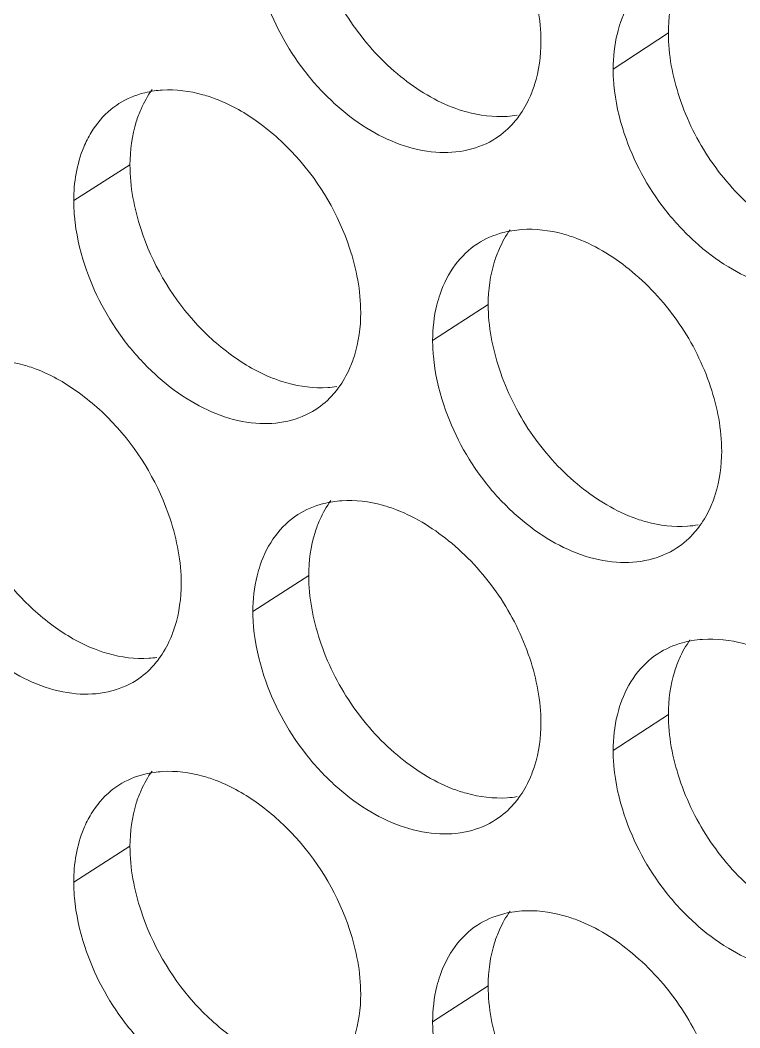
# Model space of a CAD drawing. Header units: millimetres. Extents: x 1177 to 4147, y 93 to 2194.
# Drawn here: x 2631.35 to 2639.66, y 892.32 to 903.97 of the extents above; entities that cross this region are included whole.
import ezdxf

# ---------------------------------------------------------------- set-up
doc = ezdxf.new("R2010")
doc.units = ezdxf.units.MM
doc.header["$LTSCALE"] = 0.1
doc.layers.get('0').update_dxf_attribs({"lineweight": 13})
doc.layers.add('标注', color=251, linetype='Continuous', lineweight=9)

# ---------------------------------------------------------------- blocks, each defined once
blk = doc.blocks.new('02')
at = {"layer": '标注'}
for p, q in [((4538.893, 882.441), (4537.982, 881.845)), ((4530.01, 880.263), (4529.082, 879.673)), ((4530.01, 880.263), (4529.082, 879.673)), ((4535.921, 877.958), (4535.004, 877.364)), ((4535.921, 877.958), (4535.004, 877.364)), ((4532.96, 873.482), (4532.038, 872.89)), ((4538.893, 871.191), (4537.982, 870.595)), ((4530.01, 869.013), (4529.082, 868.423)), ((4535.921, 866.708), (4535.004, 866.114))]:
    blk.add_line(p, q, dxfattribs=at)
for centre, radius, start, end in [((4530.65, 879.79), 1.711, 93.6161, 98.0527), ((4530.65, 879.79), 1.711, 93.6161, 98.0527), ((4536.12, 882.774), 1.714, 273.8238, 279.3262), ((4536.59, 877.472), 1.727, 93.8472, 99.2713), ((4536.59, 877.472), 1.727, 93.8472, 99.2713), ((4533.162, 878.289), 1.705, 273.7086, 278.7138), ((4533.162, 878.289), 1.705, 273.7086, 278.7138), ((4533.615, 873.003), 1.719, 93.732, 98.663), ((4539.089, 876.016), 1.722, 273.9384, 279.9366), ((4539.089, 876.016), 1.722, 273.9384, 279.9366), ((4539.577, 870.699), 1.735, 93.9617, 99.8775), ((4530.215, 873.811), 1.697, 273.5926, 278.0992), ((4530.65, 868.54), 1.711, 93.6161, 98.0527), ((4536.12, 871.524), 1.714, 273.8238, 279.3262), ((4536.59, 866.222), 1.727, 93.8472, 99.2713)]:
    blk.add_arc(centre, radius, start, end, dxfattribs=at)
for points, knots in [([(4536.79, 882.302), (4536.79, 882.662), (4536.645, 883.41), (4536.137, 884.435), (4535.377, 885.283), (4534.741, 885.689), (4534.41, 885.817)], [0, 0, 0, 0, 0.242263, 0.502569, 0.761592, 1, 1, 1, 1]), ([(4532.96, 884.732), (4532.96, 884.372), (4533.104, 883.624), (4533.608, 882.598), (4534.364, 881.748), (4534.999, 881.342), (4535.328, 881.214)], [0, 0, 0, 0, 0.242567, 0.503029, 0.761892, 1, 1, 1, 1]), ([(4538.719, 883.442), (4538.578, 883.349), (4538.322, 883.1), (4538.163, 882.783), (4538.104, 882.613)], [0, 0, 0, 0, 0.48481, 1, 1, 1, 1]), ([(4539.077, 883.365), (4539.047, 883.297), (4538.936, 883.001), (4538.893, 882.682), (4538.893, 882.441)], [0, 0, 0, 0, 0.237139, 1, 1, 1, 1]), ([(4532.221, 883.076), (4532.37, 882.622), (4532.714, 881.974), (4533.356, 881.277), (4534.041, 880.743), (4534.827, 880.434), (4535.582, 880.48), (4535.909, 880.613), (4536.049, 880.704)], [0, 0, 0, 0, 0.282632, 0.423473, 0.558313, 0.796079, 0.901055, 1, 1, 1, 1]), ([(4538.104, 882.613), (4538.084, 882.554), (4538.01, 882.305), (4537.982, 882.043), (4537.982, 881.845)], [0, 0, 0, 0, 0.239305, 1, 1, 1, 1]), ([(4538.893, 882.441), (4538.893, 882.081), (4539.037, 881.334), (4539.546, 880.309), (4540.308, 879.463), (4540.946, 879.061), (4541.278, 878.935)], [0, 0, 0, 0, 0.242248, 0.5024, 0.761305, 1, 1, 1, 1]), ([(4536.606, 881.379), (4536.636, 881.447), (4536.747, 881.743), (4536.79, 882.062), (4536.79, 882.302)], [0, 0, 0, 0, 0.237083, 1, 1, 1, 1]), ([(4537.982, 881.845), (4537.982, 881.759), (4537.999, 881.398), (4538.079, 881.042), (4538.166, 880.782)], [0, 0, 0, 0, 0.239586, 1, 1, 1, 1]), ([(4530.41, 881.484), (4530.357, 881.477), (4530.153, 881.438), (4529.957, 881.357), (4529.827, 881.274)], [0, 0, 0, 0, 0.256503, 1, 1, 1, 1]), ([(4530.41, 881.484), (4530.357, 881.477), (4530.153, 881.438), (4529.957, 881.357), (4529.827, 881.274)], [0, 0, 0, 0, 0.256503, 1, 1, 1, 1]), ([(4531.446, 881.344), (4531.37, 881.374), (4531.079, 881.472), (4530.767, 881.512), (4530.542, 881.498)], [0, 0, 0, 0, 0.264979, 1, 1, 1, 1]), ([(4531.446, 881.344), (4531.37, 881.374), (4531.079, 881.472), (4530.767, 881.512), (4530.542, 881.498)], [0, 0, 0, 0, 0.264979, 1, 1, 1, 1]), ([(4529.827, 881.274), (4529.781, 881.245), (4529.602, 881.115), (4529.457, 880.941), (4529.37, 880.798)], [0, 0, 0, 0, 0.246085, 1, 1, 1, 1]), ([(4529.827, 881.274), (4529.781, 881.245), (4529.602, 881.115), (4529.457, 880.941), (4529.37, 880.798)], [0, 0, 0, 0, 0.246085, 1, 1, 1, 1]), ([(4533.817, 877.824), (4533.817, 878.184), (4533.637, 879.123), (4533.002, 880.211), (4532.168, 880.973), (4531.69, 881.249), (4531.446, 881.344)], [0, 0, 0, 0, 0.242644, 0.632801, 0.82359, 1, 1, 1, 1]), ([(4533.817, 877.824), (4533.817, 878.184), (4533.637, 879.123), (4533.002, 880.211), (4532.168, 880.973), (4531.69, 881.249), (4531.446, 881.344)], [0, 0, 0, 0, 0.242644, 0.632801, 0.82359, 1, 1, 1, 1]), ([(4530.192, 881.185), (4530.162, 881.117), (4530.052, 880.822), (4530.01, 880.503), (4530.01, 880.263)], [0, 0, 0, 0, 0.236699, 1, 1, 1, 1]), ([(4530.192, 881.185), (4530.162, 881.117), (4530.052, 880.822), (4530.01, 880.503), (4530.01, 880.263)], [0, 0, 0, 0, 0.236699, 1, 1, 1, 1]), ([(4535.328, 881.214), (4535.404, 881.185), (4535.696, 881.088), (4536.009, 881.049), (4536.234, 881.064)], [0, 0, 0, 0, 0.264601, 1, 1, 1, 1]), ([(4536.049, 880.704), (4536.159, 880.776), (4536.293, 880.894), (4536.402, 881.032), (4536.428, 881.069)], [0, 0, 0, 0, 0.74529, 1, 1, 1, 1]), ([(4529.37, 880.798), (4529.323, 880.721), (4529.148, 880.371), (4529.082, 879.972), (4529.082, 879.673)], [0, 0, 0, 0, 0.23391, 1, 1, 1, 1]), ([(4529.37, 880.798), (4529.323, 880.721), (4529.148, 880.371), (4529.082, 879.972), (4529.082, 879.673)], [0, 0, 0, 0, 0.23391, 1, 1, 1, 1]), ([(4538.166, 880.782), (4538.317, 880.327), (4538.665, 879.679), (4539.314, 878.984), (4540.007, 878.453), (4540.802, 878.15), (4541.563, 878.204), (4541.891, 878.342), (4542.032, 878.435)], [0, 0, 0, 0, 0.281854, 0.422466, 0.557209, 0.795252, 0.900604, 1, 1, 1, 1]), ([(4530.01, 880.263), (4530.01, 879.902), (4530.189, 878.964), (4530.818, 877.874), (4531.649, 877.111), (4532.126, 876.834), (4532.37, 876.739)], [0, 0, 0, 0, 0.242946, 0.633213, 0.82381, 1, 1, 1, 1]), ([(4530.01, 880.263), (4530.01, 879.902), (4530.189, 878.964), (4530.818, 877.874), (4531.649, 877.111), (4532.126, 876.834), (4532.37, 876.739)], [0, 0, 0, 0, 0.242946, 0.633213, 0.82381, 1, 1, 1, 1]), ([(4529.082, 879.673), (4529.082, 879.587), (4529.1, 879.226), (4529.179, 878.869), (4529.265, 878.608)], [0, 0, 0, 0, 0.239466, 1, 1, 1, 1]), ([(4529.082, 879.673), (4529.082, 879.587), (4529.1, 879.226), (4529.179, 878.869), (4529.265, 878.608)], [0, 0, 0, 0, 0.239466, 1, 1, 1, 1]), ([(4536.312, 879.177), (4536.261, 879.169), (4536.062, 879.126), (4535.871, 879.044), (4535.744, 878.962)], [0, 0, 0, 0, 0.256076, 1, 1, 1, 1]), ([(4536.312, 879.177), (4536.261, 879.169), (4536.062, 879.126), (4535.871, 879.044), (4535.744, 878.962)], [0, 0, 0, 0, 0.256076, 1, 1, 1, 1]), ([(4537.385, 879.047), (4537.309, 879.076), (4537.016, 879.173), (4536.701, 879.211), (4536.474, 879.196)], [0, 0, 0, 0, 0.264681, 1, 1, 1, 1]), ([(4537.385, 879.047), (4537.309, 879.076), (4537.016, 879.173), (4536.701, 879.211), (4536.474, 879.196)], [0, 0, 0, 0, 0.264681, 1, 1, 1, 1]), ([(4535.744, 878.962), (4535.602, 878.87), (4535.344, 878.62), (4535.185, 878.301), (4535.126, 878.131)], [0, 0, 0, 0, 0.484433, 1, 1, 1, 1]), ([(4535.744, 878.962), (4535.602, 878.87), (4535.344, 878.62), (4535.185, 878.301), (4535.126, 878.131)], [0, 0, 0, 0, 0.484433, 1, 1, 1, 1]), ([(4539.773, 875.537), (4539.773, 875.897), (4539.628, 876.645), (4539.118, 877.669), (4538.355, 878.516), (4537.717, 878.92), (4537.385, 879.047)], [0, 0, 0, 0, 0.242103, 0.502254, 0.761298, 1, 1, 1, 1]), ([(4539.773, 875.537), (4539.773, 875.897), (4539.628, 876.645), (4539.118, 877.669), (4538.355, 878.516), (4537.717, 878.92), (4537.385, 879.047)], [0, 0, 0, 0, 0.242103, 0.502254, 0.761298, 1, 1, 1, 1]), ([(4536.105, 878.882), (4536.074, 878.813), (4535.964, 878.518), (4535.921, 878.199), (4535.921, 877.958)], [0, 0, 0, 0, 0.236993, 1, 1, 1, 1]), ([(4536.105, 878.882), (4536.074, 878.813), (4535.964, 878.518), (4535.921, 878.199), (4535.921, 877.958)], [0, 0, 0, 0, 0.236993, 1, 1, 1, 1]), ([(4529.265, 878.608), (4529.413, 878.155), (4529.755, 877.508), (4530.393, 876.809), (4531.074, 876.274), (4531.856, 875.961), (4532.608, 876.003), (4532.934, 876.134), (4533.074, 876.224)], [0, 0, 0, 0, 0.283024, 0.423982, 0.55887, 0.796498, 0.901283, 1, 1, 1, 1]), ([(4529.265, 878.608), (4529.413, 878.155), (4529.755, 877.508), (4530.393, 876.809), (4531.074, 876.274), (4531.856, 875.961), (4532.608, 876.003), (4532.934, 876.134), (4533.074, 876.224)], [0, 0, 0, 0, 0.283024, 0.423982, 0.55887, 0.796498, 0.901283, 1, 1, 1, 1]), ([(4535.126, 878.131), (4535.106, 878.072), (4535.033, 877.823), (4535.004, 877.562), (4535.004, 877.364)], [0, 0, 0, 0, 0.239208, 1, 1, 1, 1]), ([(4535.126, 878.131), (4535.106, 878.072), (4535.033, 877.823), (4535.004, 877.562), (4535.004, 877.364)], [0, 0, 0, 0, 0.239208, 1, 1, 1, 1]), ([(4535.921, 877.958), (4535.921, 877.598), (4536.065, 876.85), (4536.572, 875.825), (4537.331, 874.977), (4537.967, 874.573), (4538.298, 874.446)], [0, 0, 0, 0, 0.242407, 0.502714, 0.761597, 1, 1, 1, 1]), ([(4535.921, 877.958), (4535.921, 877.598), (4536.065, 876.85), (4536.572, 875.825), (4537.331, 874.977), (4537.967, 874.573), (4538.298, 874.446)], [0, 0, 0, 0, 0.242407, 0.502714, 0.761597, 1, 1, 1, 1]), ([(4533.633, 876.901), (4533.664, 876.97), (4533.774, 877.265), (4533.817, 877.584), (4533.817, 877.824)], [0, 0, 0, 0, 0.236936, 1, 1, 1, 1]), ([(4533.633, 876.901), (4533.664, 876.97), (4533.774, 877.265), (4533.817, 877.584), (4533.817, 877.824)], [0, 0, 0, 0, 0.236936, 1, 1, 1, 1]), ([(4535.004, 877.364), (4535.004, 877.278), (4535.022, 876.917), (4535.102, 876.561), (4535.188, 876.3)], [0, 0, 0, 0, 0.239546, 1, 1, 1, 1]), ([(4535.004, 877.364), (4535.004, 877.278), (4535.022, 876.917), (4535.102, 876.561), (4535.188, 876.3)], [0, 0, 0, 0, 0.239546, 1, 1, 1, 1]), ([(4528.493, 876.879), (4528.417, 876.909), (4528.127, 877.007), (4527.816, 877.048), (4527.592, 877.034)], [0, 0, 0, 0, 0.265131, 1, 1, 1, 1]), ([(4530.855, 873.353), (4530.855, 873.713), (4530.675, 874.652), (4530.044, 875.741), (4529.212, 876.505), (4528.736, 876.783), (4528.493, 876.879)], [0, 0, 0, 0, 0.242804, 0.633144, 0.823843, 1, 1, 1, 1]), ([(4532.37, 876.739), (4532.445, 876.71), (4532.736, 876.612), (4533.048, 876.573), (4533.272, 876.588)], [0, 0, 0, 0, 0.264749, 1, 1, 1, 1]), ([(4532.37, 876.739), (4532.445, 876.71), (4532.736, 876.612), (4533.048, 876.573), (4533.272, 876.588)], [0, 0, 0, 0, 0.264749, 1, 1, 1, 1]), ([(4533.074, 876.224), (4533.184, 876.295), (4533.317, 876.413), (4533.426, 876.55), (4533.452, 876.586)], [0, 0, 0, 0, 0.745243, 1, 1, 1, 1]), ([(4533.074, 876.224), (4533.184, 876.295), (4533.317, 876.413), (4533.426, 876.55), (4533.452, 876.586)], [0, 0, 0, 0, 0.745243, 1, 1, 1, 1]), ([(4535.188, 876.3), (4535.338, 875.846), (4535.684, 875.198), (4536.329, 874.502), (4537.019, 873.97), (4537.809, 873.663), (4538.567, 873.713), (4538.895, 873.849), (4539.035, 873.941)], [0, 0, 0, 0, 0.282242, 0.422968, 0.557759, 0.795664, 0.900828, 1, 1, 1, 1]), ([(4535.188, 876.3), (4535.338, 875.846), (4535.684, 875.198), (4536.329, 874.502), (4537.019, 873.97), (4537.809, 873.663), (4538.567, 873.713), (4538.895, 873.849), (4539.035, 873.941)], [0, 0, 0, 0, 0.282242, 0.422968, 0.557759, 0.795664, 0.900828, 1, 1, 1, 1]), ([(4527.071, 875.8), (4527.071, 875.44), (4527.249, 874.502), (4527.876, 873.41), (4528.704, 872.645), (4529.179, 872.367), (4529.422, 872.271)], [0, 0, 0, 0, 0.243106, 0.633556, 0.824063, 1, 1, 1, 1]), ([(4539.589, 874.614), (4539.619, 874.682), (4539.73, 874.978), (4539.773, 875.297), (4539.773, 875.537)], [0, 0, 0, 0, 0.23723, 1, 1, 1, 1]), ([(4539.589, 874.614), (4539.619, 874.682), (4539.73, 874.978), (4539.773, 875.297), (4539.773, 875.537)], [0, 0, 0, 0, 0.23723, 1, 1, 1, 1]), ([(4533.356, 874.702), (4533.304, 874.694), (4533.102, 874.654), (4532.909, 874.572), (4532.78, 874.49)], [0, 0, 0, 0, 0.256287, 1, 1, 1, 1]), ([(4534.41, 874.567), (4534.334, 874.597), (4534.042, 874.694), (4533.729, 874.733), (4533.503, 874.718)], [0, 0, 0, 0, 0.264829, 1, 1, 1, 1]), ([(4532.78, 874.49), (4532.637, 874.398), (4532.377, 874.147), (4532.218, 873.827), (4532.159, 873.655)], [0, 0, 0, 0, 0.484049, 1, 1, 1, 1]), ([(4536.79, 871.052), (4536.79, 871.412), (4536.645, 872.16), (4536.137, 873.185), (4535.377, 874.033), (4534.741, 874.439), (4534.41, 874.567)], [0, 0, 0, 0, 0.242263, 0.502569, 0.761592, 1, 1, 1, 1]), ([(4538.298, 874.446), (4538.374, 874.417), (4538.667, 874.32), (4538.981, 874.283), (4539.207, 874.298)], [0, 0, 0, 0, 0.264454, 1, 1, 1, 1]), ([(4538.298, 874.446), (4538.374, 874.417), (4538.667, 874.32), (4538.981, 874.283), (4539.207, 874.298)], [0, 0, 0, 0, 0.264454, 1, 1, 1, 1]), ([(4533.143, 874.405), (4533.113, 874.337), (4533.003, 874.041), (4532.96, 873.722), (4532.96, 873.482)], [0, 0, 0, 0, 0.236846, 1, 1, 1, 1]), ([(4539.035, 873.941), (4539.145, 874.013), (4539.279, 874.133), (4539.388, 874.272), (4539.415, 874.309)], [0, 0, 0, 0, 0.745335, 1, 1, 1, 1]), ([(4539.035, 873.941), (4539.145, 874.013), (4539.279, 874.133), (4539.388, 874.272), (4539.415, 874.309)], [0, 0, 0, 0, 0.745335, 1, 1, 1, 1]), ([(4526.319, 874.147), (4526.467, 873.695), (4526.807, 873.048), (4527.441, 872.349), (4528.118, 871.812), (4528.895, 871.496), (4529.645, 871.534), (4529.97, 871.663), (4530.11, 871.752)], [0, 0, 0, 0, 0.283418, 0.424493, 0.559431, 0.79692, 0.901513, 1, 1, 1, 1]), ([(4532.159, 873.655), (4532.139, 873.597), (4532.066, 873.348), (4532.038, 873.087), (4532.038, 872.89)], [0, 0, 0, 0, 0.239111, 1, 1, 1, 1]), ([(4532.96, 873.482), (4532.96, 873.122), (4533.104, 872.374), (4533.608, 871.348), (4534.364, 870.498), (4534.999, 870.092), (4535.328, 869.964)], [0, 0, 0, 0, 0.242567, 0.503029, 0.761892, 1, 1, 1, 1]), ([(4530.672, 872.431), (4530.702, 872.499), (4530.812, 872.794), (4530.855, 873.113), (4530.855, 873.353)], [0, 0, 0, 0, 0.236789, 1, 1, 1, 1]), ([(4532.038, 872.89), (4532.038, 872.804), (4532.055, 872.443), (4532.135, 872.086), (4532.221, 871.826)], [0, 0, 0, 0, 0.239506, 1, 1, 1, 1]), ([(4540.371, 872.283), (4540.295, 872.312), (4540, 872.408), (4539.684, 872.446), (4539.457, 872.43)], [0, 0, 0, 0, 0.264534, 1, 1, 1, 1]), ([(4529.422, 872.271), (4529.497, 872.242), (4529.786, 872.143), (4530.097, 872.103), (4530.321, 872.118)], [0, 0, 0, 0, 0.264899, 1, 1, 1, 1]), ([(4539.279, 872.409), (4539.229, 872.4), (4539.032, 872.356), (4538.844, 872.274), (4538.719, 872.192)], [0, 0, 0, 0, 0.255872, 1, 1, 1, 1]), ([(4530.11, 871.752), (4530.219, 871.821), (4530.353, 871.938), (4530.461, 872.074), (4530.488, 872.11)], [0, 0, 0, 0, 0.745196, 1, 1, 1, 1]), ([(4538.719, 872.192), (4538.578, 872.099), (4538.322, 871.85), (4538.163, 871.533), (4538.104, 871.363)], [0, 0, 0, 0, 0.48481, 1, 1, 1, 1]), ([(4539.077, 872.115), (4539.047, 872.047), (4538.936, 871.751), (4538.893, 871.432), (4538.893, 871.191)], [0, 0, 0, 0, 0.237139, 1, 1, 1, 1]), ([(4532.221, 871.826), (4532.37, 871.372), (4532.714, 870.724), (4533.356, 870.027), (4534.041, 869.493), (4534.827, 869.184), (4535.582, 869.23), (4535.909, 869.363), (4536.049, 869.454)], [0, 0, 0, 0, 0.282632, 0.423473, 0.558313, 0.796079, 0.901055, 1, 1, 1, 1]), ([(4538.104, 871.363), (4538.084, 871.304), (4538.01, 871.055), (4537.982, 870.793), (4537.982, 870.595)], [0, 0, 0, 0, 0.239305, 1, 1, 1, 1]), ([(4538.893, 871.191), (4538.893, 870.831), (4539.037, 870.084), (4539.546, 869.059), (4540.308, 868.213), (4540.946, 867.811), (4541.278, 867.685)], [0, 0, 0, 0, 0.242248, 0.5024, 0.761305, 1, 1, 1, 1]), ([(4536.606, 870.129), (4536.636, 870.197), (4536.747, 870.493), (4536.79, 870.812), (4536.79, 871.052)], [0, 0, 0, 0, 0.237083, 1, 1, 1, 1]), ([(4537.982, 870.595), (4537.982, 870.509), (4537.999, 870.148), (4538.079, 869.792), (4538.166, 869.532)], [0, 0, 0, 0, 0.239586, 1, 1, 1, 1]), ([(4530.41, 870.234), (4530.357, 870.227), (4530.153, 870.188), (4529.957, 870.107), (4529.827, 870.024)], [0, 0, 0, 0, 0.256503, 1, 1, 1, 1]), ([(4531.446, 870.094), (4531.37, 870.124), (4531.079, 870.222), (4530.767, 870.262), (4530.542, 870.248)], [0, 0, 0, 0, 0.264979, 1, 1, 1, 1]), ([(4529.827, 870.024), (4529.781, 869.995), (4529.602, 869.865), (4529.457, 869.691), (4529.37, 869.548)], [0, 0, 0, 0, 0.246085, 1, 1, 1, 1]), ([(4530.192, 869.935), (4530.162, 869.867), (4530.052, 869.572), (4530.01, 869.253), (4530.01, 869.013)], [0, 0, 0, 0, 0.236699, 1, 1, 1, 1]), ([(4533.817, 866.574), (4533.817, 866.934), (4533.637, 867.873), (4533.002, 868.961), (4532.168, 869.723), (4531.69, 869.999), (4531.446, 870.094)], [0, 0, 0, 0, 0.242644, 0.632801, 0.82359, 1, 1, 1, 1]), ([(4535.328, 869.964), (4535.404, 869.935), (4535.696, 869.838), (4536.009, 869.799), (4536.234, 869.814)], [0, 0, 0, 0, 0.264601, 1, 1, 1, 1]), ([(4536.049, 869.454), (4536.159, 869.526), (4536.293, 869.644), (4536.402, 869.782), (4536.428, 869.819)], [0, 0, 0, 0, 0.74529, 1, 1, 1, 1]), ([(4529.37, 869.548), (4529.323, 869.471), (4529.148, 869.121), (4529.082, 868.722), (4529.082, 868.423)], [0, 0, 0, 0, 0.23391, 1, 1, 1, 1]), ([(4538.166, 869.532), (4538.317, 869.077), (4538.665, 868.429), (4539.314, 867.734), (4540.007, 867.203), (4540.802, 866.9), (4541.563, 866.954), (4541.891, 867.092), (4542.032, 867.185)], [0, 0, 0, 0, 0.281854, 0.422466, 0.557209, 0.795252, 0.900604, 1, 1, 1, 1]), ([(4530.01, 869.013), (4530.01, 868.652), (4530.189, 867.714), (4530.818, 866.624), (4531.649, 865.861), (4532.126, 865.584), (4532.37, 865.489)], [0, 0, 0, 0, 0.242946, 0.633213, 0.82381, 1, 1, 1, 1]), ([(4529.082, 868.423), (4529.082, 868.337), (4529.1, 867.976), (4529.179, 867.619), (4529.265, 867.358)], [0, 0, 0, 0, 0.239466, 1, 1, 1, 1]), ([(4537.385, 867.797), (4537.309, 867.826), (4537.016, 867.923), (4536.701, 867.961), (4536.474, 867.946)], [0, 0, 0, 0, 0.264681, 1, 1, 1, 1]), ([(4536.312, 867.927), (4536.261, 867.919), (4536.062, 867.876), (4535.871, 867.794), (4535.744, 867.712)], [0, 0, 0, 0, 0.256076, 1, 1, 1, 1]), ([(4539.773, 864.287), (4539.773, 864.647), (4539.628, 865.395), (4539.118, 866.419), (4538.355, 867.266), (4537.717, 867.67), (4537.385, 867.797)], [0, 0, 0, 0, 0.242103, 0.502254, 0.761298, 1, 1, 1, 1]), ([(4535.744, 867.712), (4535.602, 867.62), (4535.344, 867.37), (4535.185, 867.051), (4535.126, 866.881)], [0, 0, 0, 0, 0.484433, 1, 1, 1, 1]), ([(4536.105, 867.632), (4536.074, 867.563), (4535.964, 867.268), (4535.921, 866.949), (4535.921, 866.708)], [0, 0, 0, 0, 0.236993, 1, 1, 1, 1]), ([(4529.265, 867.358), (4529.413, 866.905), (4529.755, 866.258), (4530.393, 865.559), (4531.074, 865.024), (4531.856, 864.711), (4532.608, 864.753), (4532.934, 864.884), (4533.074, 864.974)], [0, 0, 0, 0, 0.283024, 0.423982, 0.55887, 0.796498, 0.901283, 1, 1, 1, 1]), ([(4535.126, 866.881), (4535.106, 866.822), (4535.033, 866.573), (4535.004, 866.312), (4535.004, 866.114)], [0, 0, 0, 0, 0.239208, 1, 1, 1, 1]), ([(4535.921, 866.708), (4535.921, 866.348), (4536.065, 865.6), (4536.572, 864.575), (4537.331, 863.727), (4537.967, 863.323), (4538.298, 863.196)], [0, 0, 0, 0, 0.242407, 0.502714, 0.761597, 1, 1, 1, 1]), ([(4533.633, 865.651), (4533.664, 865.72), (4533.774, 866.015), (4533.817, 866.334), (4533.817, 866.574)], [0, 0, 0, 0, 0.236936, 1, 1, 1, 1]), ([(4535.004, 866.114), (4535.004, 866.028), (4535.022, 865.667), (4535.102, 865.311), (4535.188, 865.05)], [0, 0, 0, 0, 0.239546, 1, 1, 1, 1])]:
    blk.add_open_spline(points, degree=3, knots=knots, dxfattribs=at)
for points in [[(4530.376, 881.506), (4530.303, 881.406), (4530.242, 881.298), (4530.192, 881.185)], [(4530.376, 881.506), (4530.303, 881.406), (4530.242, 881.298), (4530.192, 881.185)], [(4536.428, 881.069), (4536.498, 881.165), (4536.557, 881.27), (4536.606, 881.379)], [(4536.282, 879.192), (4536.212, 879.095), (4536.153, 878.99), (4536.105, 878.882)], [(4536.282, 879.192), (4536.212, 879.095), (4536.153, 878.99), (4536.105, 878.882)], [(4533.452, 876.586), (4533.524, 876.684), (4533.584, 876.79), (4533.633, 876.901)], [(4533.452, 876.586), (4533.524, 876.684), (4533.584, 876.79), (4533.633, 876.901)], [(4533.324, 874.72), (4533.252, 874.622), (4533.192, 874.516), (4533.143, 874.405)], [(4539.415, 874.309), (4539.483, 874.404), (4539.541, 874.507), (4539.589, 874.614)], [(4539.415, 874.309), (4539.483, 874.404), (4539.541, 874.507), (4539.589, 874.614)], [(4530.488, 872.11), (4530.561, 872.209), (4530.622, 872.318), (4530.672, 872.431)], [(4539.25, 872.42), (4539.182, 872.325), (4539.124, 872.222), (4539.077, 872.115)], [(4530.376, 870.256), (4530.303, 870.156), (4530.242, 870.048), (4530.192, 869.935)], [(4536.428, 869.819), (4536.498, 869.915), (4536.557, 870.02), (4536.606, 870.129)], [(4536.282, 867.942), (4536.212, 867.845), (4536.153, 867.74), (4536.105, 867.632)]]:
    blk.add_open_spline(points, degree=3, dxfattribs=at)

msp = doc.modelspace()

# ---------------------------------------------------------------- block references
at = {"xscale": 0.7, "yscale": 0.7, "zscale": 0.7}
msp.add_blockref('02', (-538.391, 286.112), dxfattribs=at)

doc.saveas('drawing.dxf')
